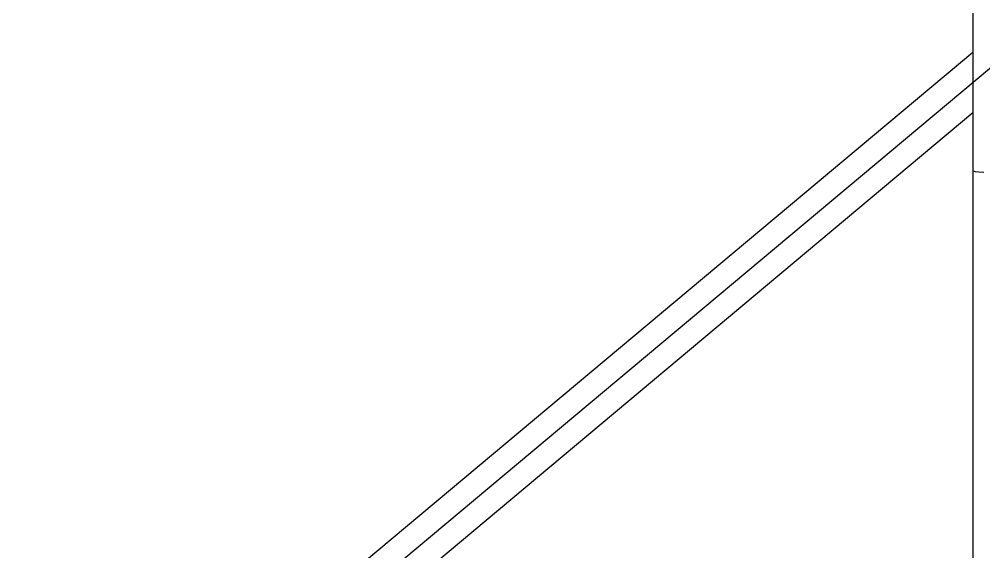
# Model space of a CAD drawing. Header units: millimetres. Extents: x 150209.93 to 150215.05, y 136675.65 to 136679.93.
# Drawn here: x 150211.181 to 150211.2822, y 136677.7148 to 136677.7707 of the extents above; entities that cross this region are included whole.
import ezdxf

# ---------------------------------------------------------------- set-up
doc = ezdxf.new("R2010")
doc.units = ezdxf.units.MM
doc.header["$LTSCALE"] = 0.25
doc.linetypes.add('CENTER', pattern=[50.8, 31.75, -6.35, 6.35, -6.35])
doc.linetypes.add('XKITLINE00', pattern=[0])

# ---------------------------------------------------------------- blocks, each defined once
blk = doc.blocks.new('çatıı')
at = {"color": 8, "linetype": 'XKITLINE00'}
for p, q in [((11763.8, 11020.27), (11763.8, 10620.27)), ((11763.8, 10682.31), (10997.76, 10040.87)), ((11763.8, 10650.63), (11013.09, 10022.04)), ((11764.16, 10620.05), (11763.8, 10620.27)), ((11764.16, 10620.05), (11763.8, 10620.27)), ((11763.8, 10620.27), (11763.8, 8951.04)), ((11765.26, 10619.83), (11764.16, 10620.05)), ((11765.26, 10619.83), (11764.16, 10620.05)), ((11767.08, 10619.61), (11765.26, 10619.83)), ((11767.08, 10619.61), (11765.26, 10619.83)), ((11769.6, 10619.39), (11767.08, 10619.61)), ((11769.6, 10619.39), (11767.08, 10619.61))]:
    blk.add_line(p, q, dxfattribs=at)
at = {"color": 8, "linetype": 'CENTER'}
blk.add_line((11840, 10730.27), (11005.43, 10031.45), dxfattribs=at)

msp = doc.modelspace()

# ---------------------------------------------------------------- block references
at = {"xscale": 0.0002000170049888334, "yscale": 0.0002000170049888334, "zscale": 0.0002000170049888334}
msp.add_blockref('çatıı', (150208.92807, 136675.63059), dxfattribs=at)

doc.saveas('drawing.dxf')
